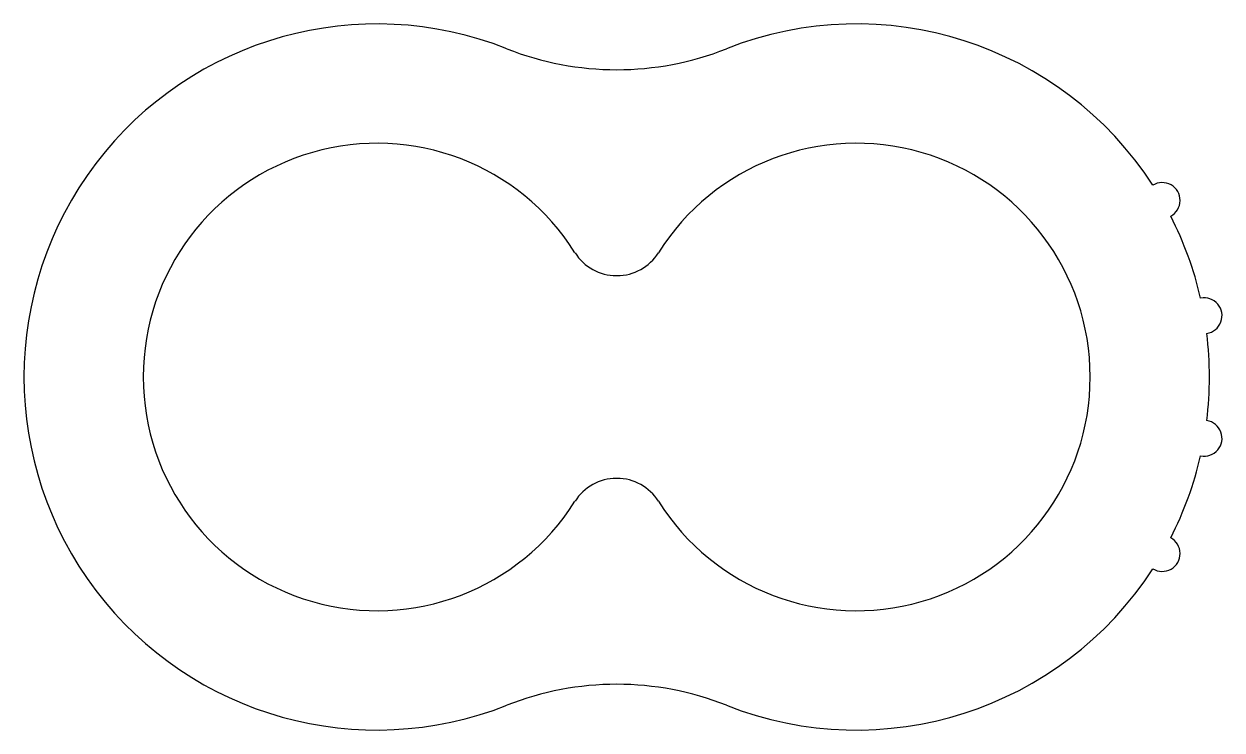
# Model space of a CAD drawing. Extents: x -12.6 to 12.9, y 0.4 to 15.4.
import ezdxf

# ---------------------------------------------------------------- set-up
doc = ezdxf.new("R2010")
doc.units = 0
doc.layers.get('0').update_dxf_attribs({"linetype": 'CONTINUOUS'})

msp = doc.modelspace()

# ---------------------------------------------------------------- linework, layer by layer
for p, q in [((-0.007, 10.09), (0.007, 10.09)), ((0.007, 5.772), (-0.007, 5.772))]:
    msp.add_line(p, q)
for centre, radius, start, end in [((-5.105, 7.931), 7.518, 68.3995, 291.6005), ((5.105, 7.931), 7.518, 32.9038, 111.6005), ((0, 20.825), 6.35, 248.3995, 291.6005), ((-5.105, 7.931), 4.978, 32.1167, 327.8833), ((5.105, 7.931), 4.978, 212.1167, 147.8833), ((11.617, 11.69), 0.381, 298.5481, 121.4519), ((5.105, 7.931), 7.518, 12.9038, 27.0962), ((-0.007, 11.131), 1.041, 212.1167, 270), ((0.007, 11.131), 1.041, 270, 327.8833), ((12.51, 9.236), 0.381, 278.5481, 101.4519), ((5.105, 7.931), 7.518, 352.9038, 7.0962), ((12.51, 6.625), 0.381, 258.5481, 81.4519), ((5.105, 7.931), 7.518, 332.9038, 347.0962), ((-0.007, 4.73), 1.041, 90, 147.8833), ((0.007, 4.73), 1.041, 32.1167, 90), ((11.617, 4.172), 0.381, 238.5481, 61.4519), ((5.105, 7.931), 7.518, 248.3995, 327.0962), ((0, -4.964), 6.35, 68.3995, 111.6005)]:
    msp.add_arc(centre, radius, start, end)

doc.saveas('drawing.dxf')
